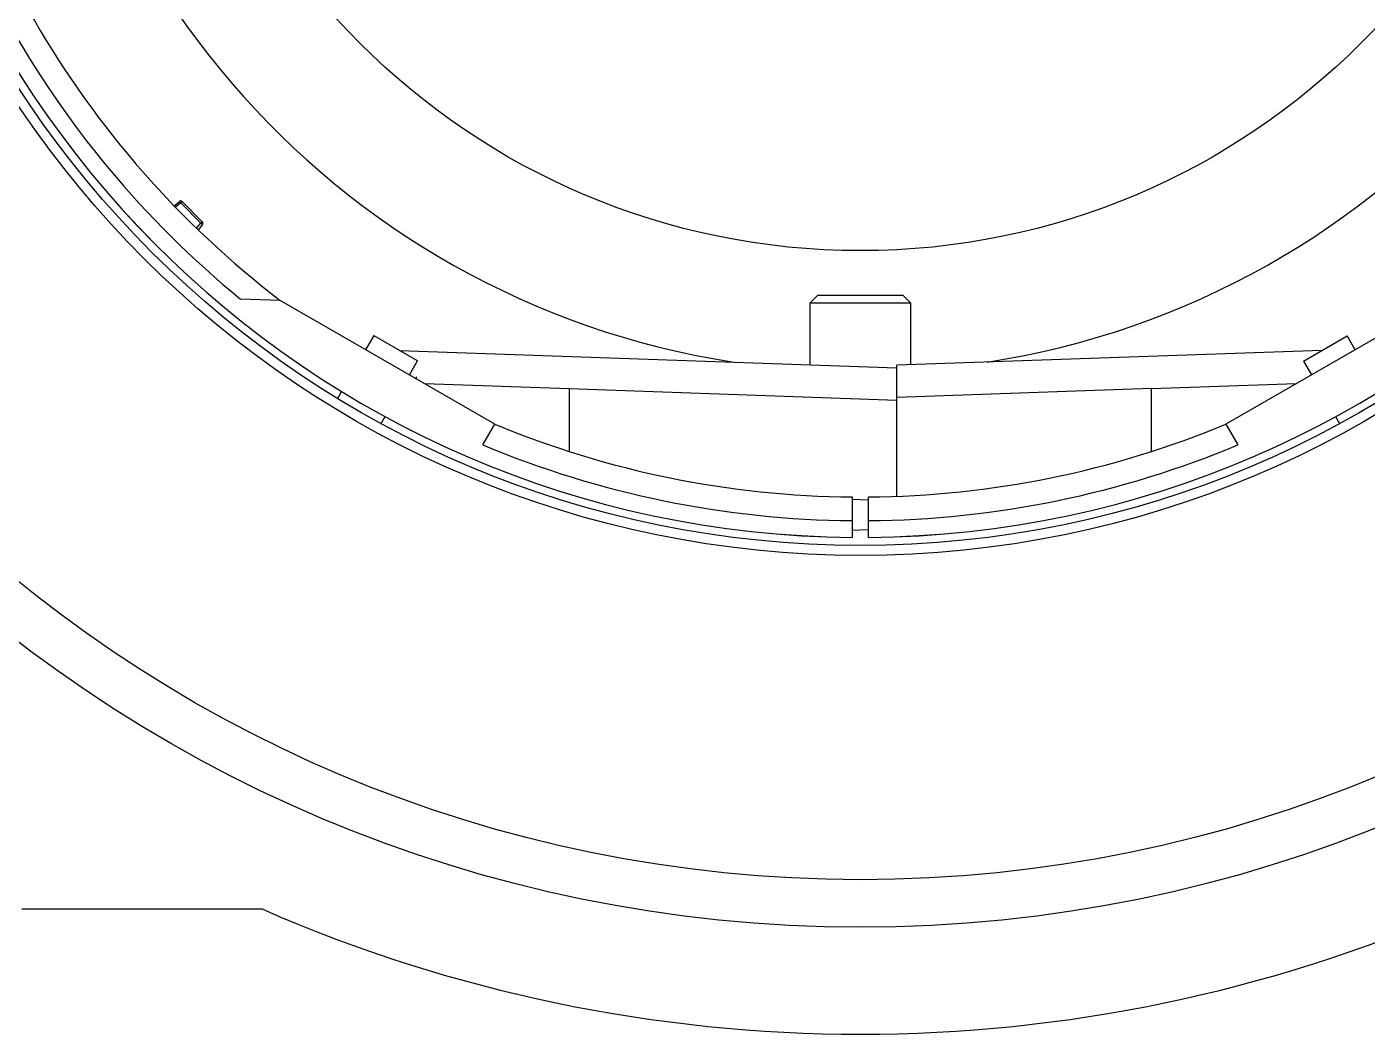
# Model space of a CAD drawing. Extents: x 16.5 to 113.1, y 4.4 to 84.5.
# Drawn here: x 51.897 to 55.214, y 32.216 to 34.711 of the extents above; entities that cross this region are included whole.
import ezdxf

# ---------------------------------------------------------------- set-up
doc = ezdxf.new("R2010")
doc.units = 0
doc.header["$MEASUREMENT"] = 0
doc.linetypes.add('SLD-SOLID', pattern=[0])
doc.layers.add('OBJECT', color=7, linetype='CONTINUOUS')

msp = doc.modelspace()

# ---------------------------------------------------------------- linework, layer by layer
at = {"layer": 'OBJECT'}
for p, q in [((52.2616, 34.2676), (52.2747, 34.2786)), ((52.2782, 34.275), (52.2651, 34.264)), ((52.2782, 34.275), (52.2814, 34.2783)), ((52.3282, 34.2249), (52.2782, 34.275)), ((52.2814, 34.2783), (52.3315, 34.2282)), ((52.3282, 34.2249), (52.3315, 34.2282)), ((52.3173, 34.2118), (52.3282, 34.2249)), ((52.3318, 34.2215), (52.3208, 34.2083)), ((52.5243, 34.0332), (52.4257, 34.0367)), ((53.0552, 33.7267), (52.5243, 34.0332)), ((53.8547, 34.0465), (53.8347, 34.0265)), ((53.8547, 34.0465), (54.0647, 34.0465)), ((54.0847, 34.0265), (54.0647, 34.0465)), ((55.3952, 34.0332), (54.8643, 33.7267)), ((53.8347, 34.0265), (53.8347, 33.874)), ((54.0847, 34.0265), (53.8347, 34.0265)), ((54.0847, 33.874), (54.0847, 34.0265)), ((52.7558, 33.9462), (52.7356, 33.9112)), ((52.7558, 33.9462), (52.863, 33.8843)), ((55.056, 33.8827), (55.1642, 33.9452)), ((55.1839, 33.9112), (55.1642, 33.9452)), ((52.8194, 33.9094), (54.0497, 33.8665)), ((55.1024, 33.9095), (54.0497, 33.8728)), ((52.8439, 33.8487), (52.864, 33.8837)), ((52.863, 33.8843), (52.864, 33.8837)), ((54.0497, 33.7928), (54.0497, 33.8728)), ((55.056, 33.8827), (55.0756, 33.8487)), ((52.8596, 33.8396), (52.8622, 33.8442)), ((52.676, 33.808), (52.666, 33.7907)), ((52.881, 33.8273), (53.2394, 33.8148)), ((53.2394, 33.8148), (53.2394, 33.6591)), ((53.2394, 33.8148), (54.0497, 33.7865)), ((54.6801, 33.8148), (54.0497, 33.7928)), ((54.6801, 33.8148), (55.0385, 33.8273)), ((54.6801, 33.6591), (54.6801, 33.8148)), ((54.0497, 33.5482), (54.0497, 33.7928)), ((52.7742, 33.7282), (52.7843, 33.7455)), ((52.8007, 33.7366), (52.8007, 33.7366)), ((55.1352, 33.7455), (55.1452, 33.7282)), ((53.0256, 33.6756), (53.0552, 33.7267)), ((54.8643, 33.7267), (54.8938, 33.6756)), ((53.9397, 33.5466), (53.9397, 33.488)), ((53.9797, 33.5389), (53.9397, 33.5403)), ((53.9797, 33.488), (53.9797, 33.5466)), ((53.9397, 33.488), (53.9397, 33.4466)), ((53.9797, 33.4649), (53.9397, 33.4635)), ((53.9797, 33.4466), (53.9797, 33.488)), ((53.9397, 33.4466), (53.9397, 33.4466)), ((53.9797, 33.4466), (53.9797, 33.4466))]:
    msp.add_line(p, q, dxfattribs=at)
at = {"layer": 'OBJECT', "linetype": 'SLD-SOLID'}
msp.add_line((51.8847, 32.5265), (52.4793, 32.5265), dxfattribs=at)
for radius in [3.425, 3.3075]:
    msp.add_circle((53.9597, 35.9065), radius, dxfattribs=at)
at = {"layer": 'OBJECT'}
for radius in [2.5046, 2.48, 1.75]:
    msp.add_circle((53.9597, 35.9065), radius, dxfattribs=at)
for centre, radius, start, end in [((53.9597, 35.9065), 2.46, 90.4658, 269.5342), ((53.9597, 35.9065), 2.4599, 90.4658, 269.5342), ((53.9597, 35.9065), 2.46, 270.4658, 89.5342), ((53.9597, 35.9065), 2.4599, 270.4658, 89.5342), ((53.9597, 35.9065), 2.05, 278.7913, 81.2087), ((53.9597, 35.9065), 2.05, 180, 261.2087), ((53.9597, 35.9065), 2.4186, 187.3296, 230.6339), ((53.9597, 35.9065), 2.36, 187.4623, 232.5373), ((52.2779, 34.2748), 0.005, 45, 130), ((52.2635, 34.2643), 0.0181, 36.1087, 51.8901), ((52.328, 34.2247), 0.005, 320, 45), ((52.3176, 34.2103), 0.0181, 38.1099, 53.8913), ((53.9597, 35.9065), 2.36, 247.4622, 269.5144), ((53.9597, 35.9065), 2.36, 270.4856, 292.5378), ((53.9597, 35.9065), 2.4186, 247.2806, 269.5262), ((53.9597, 35.9065), 2.4186, 270.4738, 292.7194)]:
    msp.add_arc(centre, radius, start, end, dxfattribs=at)
at = {"layer": 'OBJECT', "linetype": 'SLD-SOLID'}
msp.add_arc((53.9597, 35.9065), 3.69, 246.3466, 293.6534, dxfattribs=at)

doc.saveas('drawing.dxf')
